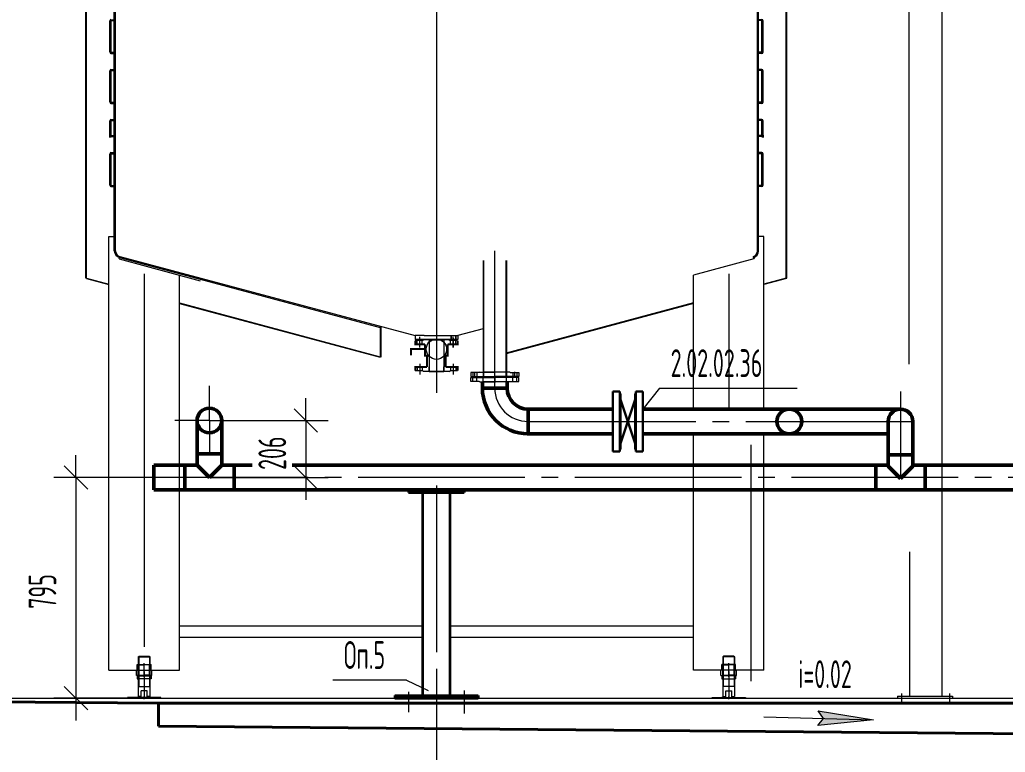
# Model space of a CAD drawing. Header units: millimetres. Extents: x -2281 to 5887, y 0 to 4166.
# Drawn here: x 2615 to 2703.7, y 164.3 to 230.2 of the extents above; entities that cross this region are included whole.
import ezdxf

# ---------------------------------------------------------------- set-up
doc = ezdxf.new("R2010")
doc.units = ezdxf.units.MM
for name, pattern in [('K5LT32777', [0]), ('K5LT32784', [0]), ('K5LT32785', [0]), ('K5LT32786', [0]), ('K5LT32875', [0]), ('K5LT32876', [9, 6, -0.75, 1.5, -0.75]), ('K5LT32877', [0]), ('K5LT32878', [50.8, 31.75, -6.35, 6.35, -6.35]), ('K5LT32880', [0]), ('K5LT32881', [0]), ('K5LT32897', [0]), ('K5LT_AXLED', [19.5, 15, -1.5, 1.5, -1.5]), ('K5LT_BASIC', [0]), ('K5LT_THIN', [0])]:
    doc.linetypes.add(name, pattern=pattern)
doc.layers.add('Системный слой', color=7, linetype='Continuous')
doc.styles.add('KDIMTEXTSTYLE', font='GOST_AU.SHX', dxfattribs={"width": 0.96, "oblique": 15, "height": 5})
doc.styles.add('KTEXTSTYLE', font='GOST_AU.SHX', dxfattribs={"width": 0.96, "height": 5})
doc.dimstyles.new('KDIMSTYLE (0.03)', dxfattribs={"dimtxt": 5, "dimasz": 1, "dimexe": 2, "dimexo": 0, "dimgap": 1, "dimtad": 1, "dimlfac": 40, "dimtxsty": 'KDIMTEXTSTYLE', "dimsah": 1, "dimcen": 0, "dimdle": 1, "dimadec": 0, "dimazin": 0, "dimtfac": 0.667, "dimtmove": 0, "dimatfit": 3, "dimfxl": 1, "dimtvp": 1, "dimtolj": 1, "dimtzin": 0, "dimarcsym": 0})

# ---------------------------------------------------------------- blocks, each defined once
blk = doc.blocks.new('U39')
at = {"layer": 'Системный слой', "color": 30, "linetype": 'K5LT_AXLED', "lineweight": 13, "true_color": 0xff8000}
for q in [(2632.073, 197.262), (2628.961, 194.149), (2635.186, 194.149), (2632.073, 191.037)]:
    blk.add_line((2632.073, 194.149), q, dxfattribs=at)
blk = doc.blocks.new('U63')
at = {"layer": 'Системный слой', "color": 200, "linetype": 'K5LT32784', "lineweight": 50, "true_color": 0xbf00ff}
for p, q in [((2658.861, 197.063), (2656.636, 197.063)), ((2660.748, 195.175), (2660.748, 192.95))]:
    blk.add_line(p, q, dxfattribs=at)
for radius in [4.112, 1.887]:
    blk.add_arc((2660.748, 197.063), radius, 180, 270, dxfattribs=at)
at = {"layer": 'Системный слой', "color": 30, "linetype": 'K5LT_AXLED', "lineweight": 13, "true_color": 0xff8000}
blk.add_arc((2660.748, 197.063), 3, 180, 270, dxfattribs=at)
blk = doc.blocks.new('U64')
at = {"layer": 'Системный слой', "color": 200, "linetype": 'K5LT32784', "lineweight": 50, "true_color": 0xbf00ff}
for p, q in [((2668.367, 195.175), (2660.748, 195.175)), ((2694.248, 195.175), (2671.067, 195.175)), ((2693.136, 194.063), (2693.136, 190.05)), ((2695.361, 194.063), (2695.361, 190.05)), ((2668.367, 192.95), (2660.661, 192.95)), ((2693.136, 192.95), (2671.067, 192.95))]:
    blk.add_line(p, q, dxfattribs=at)
blk.add_arc((2694.248, 194.063), 1.113, 359.99989, 179.99989, dxfattribs=at)
blk = doc.blocks.new('U101')
at = {"layer": 'Системный слой', "color": 191, "linetype": 'K5LT32897', "lineweight": 30, "true_color": 0xbf7fff}
for p, q in [((2668.992, 196.75), (2668.367, 196.75)), ((2668.367, 196.75), (2668.367, 191.375)), ((2668.992, 196.75), (2668.992, 191.375)), ((2669.067, 196.546), (2668.992, 196.609)), ((2669.067, 191.58), (2669.067, 196.546)), ((2669.067, 196.313), (2669.067, 191.813)), ((2669.067, 191.58), (2668.992, 191.517)), ((2668.992, 191.375), (2668.367, 191.375))]:
    blk.add_line(p, q, dxfattribs=at)
blk = doc.blocks.new('U100')
at = {"layer": 'Системный слой'}
blk.add_blockref('U101', (0, 0), dxfattribs=at)
blk = doc.blocks.new('U102')
at = {"layer": 'Системный слой', "color": 191, "linetype": 'K5LT32897', "lineweight": 30, "true_color": 0xbf7fff}
for p, q in [((2670.367, 196.038), (2669.067, 192.088)), ((2669.067, 192.088), (2669.067, 196.038)), ((2669.067, 196.038), (2670.367, 192.088)), ((2670.367, 196.038), (2670.367, 192.088))]:
    blk.add_line(p, q, dxfattribs=at)
blk = doc.blocks.new('U104')
at = {"layer": 'Системный слой', "color": 191, "linetype": 'K5LT32897', "lineweight": 30, "true_color": 0xbf7fff}
for p, q in [((2670.367, 196.546), (2670.442, 196.609)), ((2670.367, 191.58), (2670.367, 196.546)), ((2670.367, 196.313), (2670.367, 191.813)), ((2670.442, 196.75), (2670.442, 191.375)), ((2670.442, 196.75), (2671.067, 196.75)), ((2671.067, 196.75), (2671.067, 191.375)), ((2670.367, 191.58), (2670.442, 191.517)), ((2670.442, 191.375), (2671.067, 191.375))]:
    blk.add_line(p, q, dxfattribs=at)
blk = doc.blocks.new('U103')
at = {"layer": 'Системный слой'}
blk.add_blockref('U104', (0, 0), dxfattribs=at)
blk = doc.blocks.new('U506')
at = {"layer": 'Системный слой'}
blk.add_hatch(color=7, dxfattribs=at).paths.add_polyline_path([(2691.816, 167.215), (2686.8, 166.694), (2687.318, 167.338), (2686.836, 168.01)])
at = {"layer": 'Системный слой', "color": 7, "linetype": 'K5LT_THIN', "lineweight": 13}
for p, q in [((2687.318, 167.338), (2686.836, 168.01)), ((2686.836, 168.01), (2691.816, 167.215)), ((2681.969, 167.485), (2691.816, 167.215)), ((2686.8, 166.694), (2687.318, 167.338)), ((2691.816, 167.215), (2686.8, 166.694))]:
    blk.add_line(p, q, dxfattribs=at)
blk = doc.blocks.new('U507')
at = {"layer": 'Системный слой', "color": 7, "linetype": 'K5LT_THIN', "lineweight": 13}
for q in [(2580.998, 171.149), (2642.984, 127.326)]:
    blk.add_line((2591.573, 127.326), q, dxfattribs=at)
at = {"layer": 'Системный слой', "color": 7, "insert": (2592.573, 130.826), "char_height": 2.5, "attachment_point": 1, "style": 'KTEXTSTYLE'}
blk.add_mtext('\\H3.5;\\W0.965;\\Q15;\\Q0;\\H2.50;Гидроизоляционное ограждение.', dxfattribs=at)
blk = doc.blocks.new('D36')
at = {"layer": 'Системный слой', "color": 7, "linetype": 'K5LT_THIN', "lineweight": 13, "transparency": 16777216}
for p, q in [((2620.066, 189.024), (2620.066, 191.024)), ((2621.126, 187.963), (2619.005, 190.084)), ((2627.073, 189.024), (2618.066, 189.024)), ((2620.066, 189.024), (2620.066, 169.159)), ((2619.005, 170.22), (2621.126, 168.099)), ((2624.703, 169.159), (2618.066, 169.159)), ((2620.066, 169.159), (2620.066, 167.159))]:
    blk.add_line(p, q, dxfattribs=at)
at = {"transparency": 16777216}
blk.add_wipeout([(2618.816, 177.206), (2615.248, 177.206), (2615.248, 180.826), (2618.816, 180.826)], dxfattribs=at).dxf.layer = 'Системный слой'
at = {"layer": 'Системный слой', "color": 7, "transparency": 16777216, "insert": (2615.798, 177.206), "char_height": 2.5, "attachment_point": 1, "rotation": 90, "style": 'KTEXTSTYLE'}
blk.add_mtext('\\H3.5;\\W0.965;\\Q15;\\Q0;\\W0.715;\\H2.50;795', dxfattribs=at)
blk = doc.blocks.new('KDIMARROW_03')
at = {"layer": 'Системный слой', "color": 0, "linetype": 'K5LT_THIN', "lineweight": 13}
for p, q in [((-1.061, -1.061), (1.061, 1.061)), ((0, 0), (-1, 0)), ((0, 0), (2, 0))]:
    blk.add_line(p, q, dxfattribs=at)
blk = doc.blocks.new('U518')
at = {"layer": 'Системный слой', "color": 7, "linetype": 'K5LT_THIN', "lineweight": 13}
for q in [(2671.067, 195.175), (2684.953, 197.063)]:
    blk.add_line((2672.568, 197.063), q, dxfattribs=at)
at = {"layer": 'Системный слой', "color": 7, "insert": (2673.568, 200.563), "char_height": 2.5, "attachment_point": 1, "style": 'KTEXTSTYLE'}
blk.add_mtext('\\H3.5;\\W0.965;\\Q15;\\Q0;\\W0.715;\\H2.50;2.02.02.36', dxfattribs=at)
blk = doc.blocks.new('D37')
at = {"layer": 'Системный слой', "color": 7, "linetype": 'K5LT_THIN', "lineweight": 13, "transparency": 16777216}
for p, q in [((2640.748, 194.149), (2640.748, 196.149)), ((2632.073, 194.149), (2642.748, 194.149)), ((2640.748, 194.149), (2640.748, 189.024)), ((2632.073, 189.024), (2642.748, 189.024)), ((2640.748, 189.024), (2640.748, 187.024))]:
    blk.add_line(p, q, dxfattribs=at)
at = {"transparency": 16777216}
blk.add_wipeout([(2639.498, 189.702), (2635.93, 189.702), (2635.93, 193.321), (2639.498, 193.321)], dxfattribs=at).dxf.layer = 'Системный слой'
at = {"layer": 'Системный слой', "color": 7, "linetype": 'K5LT_THIN', "lineweight": 13, "transparency": 16777216}
for p, q in [((2641.808, 193.089), (2639.687, 195.21)), ((2639.687, 190.085), (2641.808, 187.964))]:
    blk.add_line(p, q, dxfattribs=at)
at = {"layer": 'Системный слой', "color": 7, "transparency": 16777216, "insert": (2636.481, 189.702), "char_height": 2.5, "attachment_point": 1, "rotation": 90, "style": 'KTEXTSTYLE'}
blk.add_mtext('\\H3.5;\\W0.965;\\Q15;\\Q0;\\W0.715;\\H2.50;206', dxfattribs=at)
blk = doc.blocks.new('D143')
at = {"layer": 'Системный слой', "color": 7, "linetype": 'K5LT_THIN', "lineweight": 13, "transparency": 16777216}
for p, q in [((2652.498, 170.753), (2652.498, 153.683)), ((2577.248, 159.298), (2577.248, 153.683)), ((2578.309, 156.744), (2576.188, 154.623)), ((2651.438, 154.623), (2653.559, 156.744)), ((2577.248, 155.683), (2575.248, 155.683)), ((2577.248, 155.683), (2652.498, 155.683)), ((2652.498, 155.683), (2654.498, 155.683))]:
    blk.add_line(p, q, dxfattribs=at)
at = {"transparency": 16777216}
blk.add_wipeout([(2612.558, 156.683), (2612.558, 160.251), (2617.003, 160.251), (2617.003, 156.683)], dxfattribs=at).dxf.layer = 'Системный слой'
at = {"layer": 'Системный слой', "color": 7, "transparency": 16777216, "insert": (2612.558, 159.951), "char_height": 2.5, "attachment_point": 1, "style": 'KTEXTSTYLE'}
blk.add_mtext('\\H3.5;\\W0.965;\\Q15;\\Q0;\\W0.715;\\H2.50;3010', dxfattribs=at)
blk = doc.blocks.new('U614')
at = {"layer": 'Системный слой', "color": 7, "linetype": 'K5LT_THIN', "lineweight": 13}
for q in [(2643.17, 170.792), (2651.744, 169.848)]:
    blk.add_line((2649.8, 170.792), q, dxfattribs=at)
at = {"layer": 'Системный слой', "color": 7, "insert": (2644.17, 174.292), "char_height": 2.5, "attachment_point": 1, "style": 'KTEXTSTYLE'}
blk.add_mtext('\\H3.5;\\W0.965;\\Q15;\\Q0;\\W0.715;\\H2.50;Оп.5', dxfattribs=at)

msp = doc.modelspace()

# ---------------------------------------------------------------- linework, layer by layer
at = {"layer": 'Системный слой', "color": 7, "linetype": 'K5LT_THIN', "lineweight": 13}
for p, q in [((2652.49817, 338.23545), (2652.49817, 196.63631)), ((2694.99744, 337.39573), (2694.99744, 199.22315)), ((2697.99744, 169.32931), (2697.99744, 337.33646)), ((2626.20263, 207.34893), (2626.20263, 187.91147)), ((2678.7937, 207.34893), (2678.7937, 195.17535)), ((2680.7937, 191.95035), (2680.7937, 170.69615)), ((2626.20263, 187.91147), (2626.20263, 173.78011)), ((2695.07356, 182.32324), (2695.07356, 169.32909)), ((2694.34107, 169.57368), (2694.34107, 168.82368)), ((2698.65921, 169.57368), (2698.65921, 168.82368)), ((2580.99817, 169.14901), (2948.49817, 169.14901)), ((2693.9912, 169.32931), (2698.93686, 169.32931)), ((2693.9912, 169.32931), (2693.9912, 169.14456)), ((2698.93686, 169.32931), (2698.93686, 169.14456))]:
    msp.add_line(p, q, dxfattribs=at)
at = {"layer": 'Системный слой', "color": 7, "linetype": 'K5LT32786', "lineweight": 18}
for p, q in [((2620.96959, 216.12418), (2620.96959, 332.84743)), ((2621.01959, 216.12418), (2621.01959, 332.84743)), ((2683.97674, 216.12418), (2683.97674, 332.84743)), ((2684.02674, 216.12418), (2684.02674, 332.84743)), ((2623.51959, 214.51401), (2623.51959, 245.40151)), ((2623.62317, 209.41401), (2623.62317, 245.40151)), ((2681.37317, 209.41401), (2681.37317, 245.40151)), ((2681.47674, 214.51401), (2681.47674, 245.40151)), ((2620.96959, 214.51401), (2620.96959, 216.12418)), ((2621.01959, 214.51401), (2621.01959, 216.12418)), ((2683.97674, 214.51401), (2683.97674, 216.12418)), ((2684.02674, 214.51401), (2684.02674, 216.12418)), ((2620.96959, 206.97263), (2620.96959, 214.51401)), ((2621.01959, 206.97263), (2621.01959, 214.51401)), ((2623.51959, 209.41401), (2623.51959, 214.51401)), ((2623.62317, 211.91401), (2623.62317, 214.51401)), ((2681.37317, 211.91401), (2681.37317, 214.51401)), ((2681.47674, 209.41401), (2681.47674, 214.51401)), ((2683.97674, 206.97263), (2683.97674, 214.51401)), ((2684.02674, 206.97263), (2684.02674, 214.51401)), ((2623.62317, 211.91401), (2623.62317, 212.01758)), ((2681.37317, 211.91401), (2681.37317, 212.01758)), ((2684.02674, 206.97263), (2684.02674, 211.0962)), ((2623.02763, 210.70865), (2623.51959, 210.70865)), ((2623.02763, 187.91148), (2623.02763, 210.70865)), ((2623.02763, 187.91148), (2623.02763, 210.70865)), ((2681.9687, 210.70865), (2681.47674, 210.70865)), ((2681.47674, 209.41401), (2681.47674, 210.28916)), ((2681.9687, 195.17534), (2681.9687, 210.70865)), ((2681.9687, 195.17534), (2681.9687, 210.25763)), ((2683.97674, 206.97263), (2683.97674, 210.28916)), ((2681.04965, 208.6887), (2681.47674, 209.41401)), ((2681.04965, 208.6887), (2681.47674, 209.41401)), ((2623.94668, 208.6887), (2623.98019, 208.81375)), ((2623.94668, 208.6887), (2631.2385, 206.73486)), ((2656.70816, 208.56401), (2656.70816, 198.10747)), ((2656.74816, 208.56401), (2656.74816, 198.10747)), ((2658.74816, 208.56401), (2658.74816, 198.10747)), ((2658.78816, 208.56401), (2658.78816, 198.10747)), ((2681.04965, 208.6887), (2675.6187, 207.23348)), ((2681.04965, 208.6887), (2681.01615, 208.81375)), ((2621.01959, 206.97263), (2620.96959, 206.97263)), ((2621.01959, 206.97263), (2621.00269, 206.92355)), ((2621.00269, 206.92355), (2623.02763, 206.38097)), ((2621.01959, 206.97263), (2623.02763, 206.43458)), ((2629.37763, 187.91147), (2629.37763, 207.23348)), ((2675.6187, 195.17535), (2675.6187, 207.23348)), ((2683.97674, 206.97263), (2681.9687, 206.43458)), ((2683.97674, 206.97263), (2681.9687, 206.43458)), ((2683.99364, 206.92355), (2681.9687, 206.38097)), ((2683.99364, 206.92355), (2681.9687, 206.38097)), ((2683.97674, 206.97263), (2683.99364, 206.92355)), ((2683.97674, 206.97263), (2684.02674, 206.97263)), ((2683.97674, 206.97263), (2683.99364, 206.92355)), ((2683.97674, 206.97263), (2684.02674, 206.97263)), ((2629.37763, 204.7331), (2647.44817, 199.89112)), ((2629.37763, 204.67949), (2647.44817, 199.83751)), ((2675.6187, 204.7331), (2658.77067, 200.21869)), ((2675.6187, 204.67949), (2658.77067, 200.16507)), ((2647.44817, 202.63275), (2647.44817, 199.83751)), ((2647.49817, 202.61935), (2647.49817, 199.83751)), ((2656.70816, 202.40767), (2654.42317, 201.79541)), ((2657.74817, 202.68634), (2657.74817, 202.68634)), ((2650.57317, 201.79541), (2650.57317, 201.43791)), ((2651.39817, 201.79541), (2650.57317, 201.79541)), ((2654.42317, 201.43791), (2650.57317, 201.43791)), ((2651.27317, 201.34852), (2650.59192, 201.34852)), ((2650.75442, 200.99852), (2650.75442, 201.34852)), ((2650.99192, 200.72872), (2650.99192, 201.69332)), ((2651.22942, 200.99852), (2651.22942, 201.34852)), ((2651.34817, 201.42352), (2651.27317, 201.34852)), ((2653.64817, 201.42352), (2651.34817, 201.42352)), ((2651.39817, 201.79541), (2654.42317, 201.79541)), ((2651.83567, 201.42352), (2653.16067, 201.42352)), ((2651.83567, 201.42352), (2651.83567, 200.99852)), ((2651.83567, 201.42352), (2651.83567, 198.54852)), ((2653.16067, 201.42352), (2653.16067, 200.99852)), ((2653.16067, 201.42352), (2653.16067, 198.54852)), ((2653.64817, 201.42352), (2653.72317, 201.34852)), ((2654.40442, 201.34852), (2653.72317, 201.34852)), ((2653.76692, 200.99852), (2653.76692, 201.34852)), ((2653.81817, 201.79541), (2653.81817, 201.43791)), ((2654.00442, 200.72872), (2654.00442, 201.69332)), ((2654.20317, 201.79541), (2654.20317, 201.43791)), ((2654.24192, 200.99852), (2654.24192, 201.34852)), ((2654.42317, 201.79541), (2654.42317, 201.43791)), ((2650.75442, 198.97352), (2650.75442, 198.62352)), ((2650.99192, 199.24332), (2650.99192, 198.27872)), ((2651.22942, 198.97352), (2651.22942, 198.62352)), ((2651.83567, 198.54852), (2651.83567, 198.97352)), ((2653.16067, 198.54852), (2653.16067, 198.97352)), ((2653.76692, 198.97352), (2653.76692, 198.62352)), ((2654.00442, 199.24332), (2654.00442, 198.27872)), ((2654.24192, 198.97352), (2654.24192, 198.62352)), ((2651.27317, 198.62352), (2650.59192, 198.62352)), ((2651.34817, 198.54852), (2651.27317, 198.62352)), ((2653.64817, 198.54852), (2651.34817, 198.54852)), ((2653.64817, 198.54852), (2651.34817, 198.54852)), ((2651.83567, 198.54852), (2653.16067, 198.54852)), ((2653.64817, 198.54852), (2653.72317, 198.62352)), ((2654.40442, 198.62352), (2653.72317, 198.62352)), ((2656.35665, 198.46747), (2655.59816, 198.46747)), ((2655.59816, 198.46747), (2655.59816, 198.10747)), ((2655.59816, 198.10747), (2657.74816, 198.10747)), ((2655.59816, 198.10747), (2657.74816, 198.10747)), ((2655.59816, 198.02164), (2657.74816, 198.02164)), ((2655.59816, 198.02164), (2657.74816, 198.02164)), ((2655.59816, 198.02164), (2657.74816, 198.02164)), ((2655.59816, 197.66164), (2655.59816, 198.02164)), ((2655.59816, 198.02164), (2657.74816, 198.02164)), ((2655.76816, 198.46747), (2655.76816, 198.10747)), ((2655.76816, 197.66164), (2655.76816, 198.02164)), ((2656.12816, 198.46747), (2656.12816, 198.10747)), ((2656.12816, 197.66164), (2656.12816, 198.02164)), ((2656.38901, 198.50822), (2656.35665, 198.46747)), ((2656.38901, 198.50822), (2656.69816, 198.50822)), ((2656.69816, 198.50822), (2656.69816, 198.10747)), ((2656.69816, 198.50822), (2657.74816, 198.50822)), ((2656.69816, 197.62089), (2656.69816, 198.02164)), ((2658.78816, 198.50822), (2656.70816, 198.50822)), ((2658.79816, 198.50822), (2657.74816, 198.50822)), ((2659.89816, 198.10747), (2657.74816, 198.10747)), ((2659.89816, 198.02164), (2657.74816, 198.02164)), ((2659.89816, 198.02164), (2657.74816, 198.02164)), ((2658.79816, 198.50822), (2658.79816, 198.10747)), ((2659.10732, 198.50822), (2658.79816, 198.50822)), ((2658.79816, 197.62089), (2658.79816, 198.02164)), ((2659.13968, 198.46747), (2659.10732, 198.50822)), ((2659.13968, 198.46747), (2659.89816, 198.46747)), ((2659.36816, 198.46747), (2659.36816, 198.10747)), ((2659.36816, 197.66164), (2659.36816, 198.02164)), ((2659.72816, 198.46747), (2659.72816, 198.10747)), ((2659.72816, 197.66164), (2659.72816, 198.02164)), ((2659.89816, 198.46747), (2659.89816, 198.10747)), ((2659.89816, 197.66164), (2659.89816, 198.02164)), ((2656.35665, 197.66164), (2655.59816, 197.66164)), ((2656.38901, 197.62089), (2656.35665, 197.66164)), ((2656.38901, 197.62089), (2656.69816, 197.62089)), ((2656.69816, 197.62089), (2657.74816, 197.62089)), ((2658.78816, 197.62089), (2656.70816, 197.62089)), ((2658.79816, 197.62089), (2657.74816, 197.62089)), ((2659.10732, 197.62089), (2658.79816, 197.62089)), ((2659.13968, 197.66164), (2659.10732, 197.62089)), ((2659.13968, 197.66164), (2659.89816, 197.66164)), ((2675.6187, 171.69615), (2675.6187, 192.95035)), ((2681.9687, 171.69615), (2681.9687, 192.95034)), ((2681.9687, 180.08934), (2681.9687, 192.95034)), ((2623.02763, 180.08934), (2623.02763, 187.91147)), ((2623.02763, 171.69615), (2623.02763, 187.91147)), ((2629.37763, 171.69615), (2629.37763, 187.91147)), ((2629.37763, 175.65763), (2651.24817, 175.65763)), ((2653.74817, 175.65763), (2675.6187, 175.65763)), ((2629.37763, 174.65763), (2651.24817, 174.65763)), ((2653.74817, 174.65763), (2675.6187, 174.65763)), ((2625.67876, 172.89175), (2625.74126, 172.95425)), ((2625.74126, 172.95425), (2626.66401, 172.95425)), ((2626.72651, 172.89175), (2626.66401, 172.95425)), ((2678.26983, 172.89175), (2678.33233, 172.95425)), ((2679.25508, 172.95425), (2678.33233, 172.95425)), ((2679.31758, 172.89175), (2679.25508, 172.95425)), ((2625.58388, 172.19615), (2626.82138, 172.19615)), ((2625.58388, 171.69615), (2625.58388, 172.19615)), ((2625.71573, 172.15615), (2625.67573, 172.19615)), ((2625.67876, 172.89175), (2626.72651, 172.89175)), ((2625.67876, 172.89175), (2625.67876, 169.29871)), ((2625.71573, 172.15615), (2626.20263, 172.15615)), ((2625.71573, 171.23615), (2625.71573, 172.15615)), ((2626.68953, 172.15615), (2626.20263, 172.15615)), ((2626.68953, 172.15615), (2626.72953, 172.19615)), ((2626.68953, 171.23615), (2626.68953, 172.15615)), ((2626.72651, 172.89175), (2626.72651, 169.29871)), ((2626.82138, 171.69615), (2626.82138, 172.19615)), ((2678.17495, 171.69615), (2678.17495, 172.19615)), ((2679.41245, 172.19615), (2678.17495, 172.19615)), ((2678.3068, 172.15615), (2678.2668, 172.19615)), ((2679.31758, 172.89175), (2678.26983, 172.89175)), ((2678.26983, 172.89175), (2678.26983, 169.29871)), ((2678.3068, 171.23615), (2678.3068, 172.15615)), ((2678.3068, 172.15615), (2678.7937, 172.15615)), ((2679.2806, 172.15615), (2678.7937, 172.15615)), ((2679.2806, 172.15615), (2679.3206, 172.19615)), ((2679.2806, 171.23615), (2679.2806, 172.15615)), ((2679.31758, 172.89175), (2679.31758, 169.29871)), ((2679.41245, 171.69615), (2679.41245, 172.19615)), ((2623.02763, 171.69615), (2629.37763, 171.69615)), ((2623.02763, 171.69615), (2629.37763, 171.69615)), ((2623.02763, 171.69615), (2629.37763, 171.69615)), ((2625.58388, 171.69615), (2625.50263, 171.69615)), ((2625.50263, 171.19615), (2625.50263, 171.69615)), ((2626.90263, 171.19615), (2625.50263, 171.19615)), ((2625.57763, 171.18172), (2625.60263, 171.19615)), ((2625.57763, 171.18172), (2625.57763, 170.91058)), ((2625.60263, 171.19615), (2626.80263, 171.19615)), ((2625.71573, 171.23615), (2625.67573, 171.19615)), ((2625.70323, 171.19615), (2625.71573, 171.18365)), ((2625.71573, 171.23615), (2626.20263, 171.23615)), ((2625.71573, 171.18365), (2626.68953, 171.18365)), ((2625.71573, 171.18365), (2625.71573, 170.90865)), ((2626.68953, 171.23615), (2626.20263, 171.23615)), ((2626.68953, 171.23615), (2626.72953, 171.19615)), ((2626.70203, 171.19615), (2626.68953, 171.18365)), ((2626.68953, 171.18365), (2626.68953, 170.90865)), ((2626.82763, 171.18172), (2626.80263, 171.19615)), ((2626.82138, 171.69615), (2626.90263, 171.69615)), ((2626.82763, 171.18172), (2626.82763, 170.91058)), ((2626.90263, 171.19615), (2626.90263, 171.69615)), ((2681.9687, 171.69615), (2675.6187, 171.69615)), ((2678.17495, 171.69615), (2678.0937, 171.69615)), ((2678.0937, 171.19615), (2678.0937, 171.69615)), ((2678.0937, 171.19615), (2679.4937, 171.19615)), ((2678.1687, 171.18172), (2678.1937, 171.19615)), ((2678.1687, 171.18172), (2678.1687, 170.91058)), ((2679.3937, 171.19615), (2678.1937, 171.19615)), ((2678.3068, 171.23615), (2678.2668, 171.19615)), ((2678.2943, 171.19615), (2678.3068, 171.18365)), ((2678.3068, 171.23615), (2678.7937, 171.23615)), ((2679.2806, 171.18365), (2678.3068, 171.18365)), ((2678.3068, 171.18365), (2678.3068, 170.90865)), ((2679.2806, 171.23615), (2678.7937, 171.23615)), ((2679.2806, 171.23615), (2679.3206, 171.19615)), ((2679.2931, 171.19615), (2679.2806, 171.18365)), ((2679.2806, 171.18365), (2679.2806, 170.90865)), ((2679.4187, 171.18172), (2679.3937, 171.19615)), ((2679.41245, 171.69615), (2679.4937, 171.69615)), ((2679.4187, 171.18172), (2679.4187, 170.91058)), ((2679.4937, 171.19615), (2679.4937, 171.69615)), ((2625.57763, 170.91058), (2625.60263, 170.89615)), ((2626.80263, 170.89615), (2625.60263, 170.89615)), ((2625.70323, 170.89615), (2625.71573, 170.90865)), ((2626.68953, 170.90865), (2625.71573, 170.90865)), ((2626.70203, 170.89615), (2626.68953, 170.90865)), ((2626.82763, 170.91058), (2626.80263, 170.89615)), ((2678.1687, 170.91058), (2678.1937, 170.89615)), ((2678.1937, 170.89615), (2679.3937, 170.89615)), ((2678.2943, 170.89615), (2678.3068, 170.90865)), ((2678.3068, 170.90865), (2679.2806, 170.90865)), ((2679.2931, 170.89615), (2679.2806, 170.90865)), ((2679.4187, 170.91058), (2679.3937, 170.89615)), ((2625.67876, 170.20425), (2626.72651, 170.20425)), ((2625.9344, 169.22843), (2625.9344, 169.82925)), ((2626.47086, 169.82925), (2625.9344, 169.82925)), ((2626.47086, 169.22843), (2626.47086, 169.82925)), ((2679.31758, 170.20425), (2678.26983, 170.20425)), ((2678.52548, 169.82925), (2679.06193, 169.82925)), ((2678.52548, 169.22843), (2678.52548, 169.82925)), ((2679.06193, 169.22843), (2679.06193, 169.82925)), ((2624.70263, 169.23425), (2624.70263, 169.15925)), ((2627.70263, 169.23425), (2624.70263, 169.23425)), ((2624.70263, 169.15925), (2627.70263, 169.15925)), ((2625.9344, 169.29871), (2625.67876, 169.29871)), ((2626.72651, 169.29871), (2626.47086, 169.29871)), ((2627.70263, 169.15925), (2627.70263, 169.23425)), ((2677.2937, 169.23425), (2680.2937, 169.23425)), ((2677.2937, 169.15925), (2677.2937, 169.23425)), ((2680.2937, 169.15925), (2677.2937, 169.15925)), ((2678.26983, 169.29871), (2678.52548, 169.29871)), ((2679.06193, 169.29871), (2679.31758, 169.29871)), ((2680.2937, 169.23425), (2680.2937, 169.15925))]:
    msp.add_line(p, q, dxfattribs=at)
at = {"layer": 'Системный слой', "color": 7, "linetype": 'K5LT32777', "lineweight": 25}
for p, q in [((2623.14459, 228.63282), (2623.14459, 230.12094)), ((2623.19459, 227.32094), (2623.19459, 230.12094)), ((2623.24459, 230.17094), (2623.51959, 230.17094)), ((2681.75174, 230.17094), (2681.47674, 230.17094)), ((2681.80174, 227.32094), (2681.80174, 230.12094)), ((2681.85174, 228.63282), (2681.85174, 230.12094)), ((2623.14459, 227.32094), (2623.14459, 228.63282)), ((2681.85174, 227.32094), (2681.85174, 228.63282)), ((2623.24459, 227.27094), (2623.51959, 227.27094)), ((2623.24459, 227.22094), (2623.51959, 227.22094)), ((2681.75174, 227.27094), (2681.47674, 227.27094)), ((2681.75174, 227.22094), (2681.47674, 227.22094)), ((2623.14459, 224.13282), (2623.14459, 225.62094)), ((2623.19459, 222.82094), (2623.19459, 225.62094)), ((2623.24459, 225.72094), (2623.51959, 225.72094)), ((2623.24459, 225.67094), (2623.51959, 225.67094)), ((2681.75174, 225.72094), (2681.47674, 225.72094)), ((2681.75174, 225.67094), (2681.47674, 225.67094)), ((2681.80174, 222.82094), (2681.80174, 225.62094)), ((2681.85174, 224.13282), (2681.85174, 225.62094)), ((2623.14459, 222.82094), (2623.14459, 224.13282)), ((2681.85174, 222.82094), (2681.85174, 224.13282)), ((2623.24459, 222.77094), (2623.51959, 222.77094)), ((2623.24459, 222.72094), (2623.51959, 222.72094)), ((2681.75174, 222.77094), (2681.47674, 222.77094)), ((2681.75174, 222.72094), (2681.47674, 222.72094)), ((2623.14459, 219.63282), (2623.14459, 221.12094)), ((2623.19459, 219.83344), (2623.19459, 221.12094)), ((2623.24459, 221.22094), (2623.51959, 221.22094)), ((2623.24459, 221.17094), (2623.51959, 221.17094)), ((2681.75174, 221.22094), (2681.47674, 221.22094)), ((2681.75174, 221.17094), (2681.47674, 221.17094)), ((2681.80174, 219.83344), (2681.80174, 221.12094)), ((2681.85174, 219.63282), (2681.85174, 221.12094)), ((2623.14459, 219.83344), (2623.14459, 219.63282)), ((2623.24459, 219.78344), (2623.51959, 219.78344)), ((2623.24459, 219.73344), (2623.51959, 219.73344)), ((2681.75174, 219.78344), (2681.47674, 219.78344)), ((2681.75174, 219.73344), (2681.47674, 219.73344)), ((2681.85174, 219.83344), (2681.85174, 219.63282)), ((2623.14459, 216.64532), (2623.14459, 218.13344)), ((2623.19459, 215.33344), (2623.19459, 218.13344)), ((2623.24459, 218.23344), (2623.51959, 218.23344)), ((2623.24459, 218.18344), (2623.51959, 218.18344)), ((2681.75174, 218.23344), (2681.47674, 218.23344)), ((2681.75174, 218.18344), (2681.47674, 218.18344)), ((2681.80174, 215.33344), (2681.80174, 218.13344)), ((2681.85174, 216.64532), (2681.85174, 218.13344)), ((2623.14459, 215.42418), (2623.14459, 216.64532)), ((2681.85174, 215.42418), (2681.85174, 216.64532)), ((2623.14459, 215.33344), (2623.14459, 215.42418)), ((2623.24459, 215.28344), (2623.51959, 215.28344)), ((2623.24459, 215.23344), (2623.51959, 215.23344)), ((2681.75174, 215.28344), (2681.47674, 215.28344)), ((2681.75174, 215.23344), (2681.47674, 215.23344)), ((2681.85174, 215.33344), (2681.85174, 215.42418))]:
    msp.add_line(p, q, dxfattribs=at)
at = {"layer": 'Системный слой', "color": 30, "linetype": 'K5LT_AXLED', "lineweight": 13, "true_color": 0xff8000}
for p, q in [((2657.74817, 197.06287), (2657.74816, 209.41401)), ((2694.24817, 196.75556), (2694.24817, 188.93765)), ((2632.07342, 194.14939), (2634.2985, 194.14939)), ((2660.82238, 194.06287), (2695.36067, 194.06282)), ((2874.94814, 189.02397), (2627.07317, 189.02397)), ((2652.49817, 188.3004), (2652.49817, 168.69901)), ((2649.99817, 169.74168), (2649.99817, 167.89956)), ((2654.99817, 169.84847), (2654.99817, 167.79277))]:
    msp.add_line(p, q, dxfattribs=at)
at = {"layer": 'Системный слой', "color": 7, "linetype": 'K5LT32881', "lineweight": 18}
for p, q in [((2623.98019, 208.81375), (2647.44817, 202.52553)), ((2624.00699, 208.91379), (2650.57317, 201.79541))]:
    msp.add_line(p, q, dxfattribs=at)
at = {"layer": 'Системный слой', "color": 3, "linetype": 'K5LT32880', "lineweight": 15, "true_color": 0x00ff00}
for p, q in [((2653.78979, 201.7953), (2653.78996, 201.4378)), ((2654.23135, 201.79541), (2654.23135, 201.43791))]:
    msp.add_line(p, q, dxfattribs=at)
at = {"layer": 'Системный слой', "color": 4, "linetype": 'K5LT32878', "lineweight": 15, "true_color": 0x00ffff}
for p, q in [((2654.00442, 201.56914), (2654.00442, 200.71189)), ((2655.94816, 198.0307), (2655.94816, 198.52122)), ((2657.74816, 198.02164), (2657.74816, 198.56671)), ((2657.74816, 198.10747), (2657.74816, 197.5624)), ((2659.54816, 198.0307), (2659.54816, 198.52122)), ((2626.20263, 171.08366), (2626.20263, 172.3086)), ((2678.7937, 171.08366), (2678.7937, 172.3086)), ((2626.20263, 171.55995), (2626.20263, 169.14957)), ((2626.20263, 171.23365), (2626.20263, 170.85865)), ((2678.7937, 171.55995), (2678.7937, 169.14957)), ((2678.7937, 171.23365), (2678.7937, 170.85865))]:
    msp.add_line(p, q, dxfattribs=at)
at = {"layer": 'Системный слой', "color": 200, "linetype": 'K5LT32784', "lineweight": 50, "true_color": 0xbf00ff}
for p, q in [((2656.63566, 197.06287), (2656.63566, 197.62089)), ((2658.86067, 197.06287), (2658.86067, 197.62089)), ((2630.96092, 194.14939), (2630.96092, 190.13691)), ((2633.18592, 194.14939), (2633.18592, 190.1369)), ((2630.96092, 191.14939), (2633.18592, 191.14939)), ((2693.13567, 191.06282), (2695.36067, 191.06282)), ((2627.07317, 190.13271), (2630.96487, 190.13296)), ((2627.07317, 187.91147), (2627.07317, 190.13271)), ((2629.84817, 190.13281), (2629.84817, 187.91147)), ((2630.96092, 190.13691), (2632.07342, 189.02422)), ((2632.07342, 189.02422), (2633.18592, 190.1369)), ((2633.18212, 190.1331), (2693.13567, 190.13697)), ((2634.29817, 190.1331), (2634.29817, 187.91147)), ((2692.02291, 190.04623), (2692.02291, 187.82489)), ((2693.13567, 190.05033), (2694.24817, 188.93765)), ((2694.24817, 188.93765), (2695.36067, 190.05033)), ((2695.36067, 190.13684), (2780.7054, 190.13669)), ((2696.47291, 190.04653), (2696.47291, 187.82489)), ((2874.94814, 187.91147), (2627.07317, 187.91147))]:
    msp.add_line(p, q, dxfattribs=at)
at = {"layer": 'Системный слой', "color": 5, "linetype": 'K5LT_BASIC', "lineweight": 35, "true_color": 0x0000ff}
for p, q in [((2649.99817, 187.91147), (2649.99817, 187.66147)), ((2649.99817, 187.66147), (2654.99817, 187.66147)), ((2651.24817, 187.66147), (2651.24817, 169.3892)), ((2653.74817, 169.3892), (2653.74817, 187.66147)), ((2654.99817, 187.91147), (2654.99817, 187.66147)), ((2648.74817, 169.3892), (2656.24817, 169.3892)), ((2648.74817, 169.3892), (2648.74817, 169.14901)), ((2656.24817, 169.3892), (2656.24817, 169.1392)), ((2648.74817, 169.14901), (2656.24817, 169.14901))]:
    msp.add_line(p, q, dxfattribs=at)
at = {"layer": 'Системный слой', "color": 3, "linetype": 'K5LT32877', "lineweight": 15, "true_color": 0x00ff00}
for p, q in [((2625.71573, 172.92873), (2625.71573, 170.20425)), ((2626.68953, 172.92873), (2626.68953, 170.20425)), ((2678.3068, 172.92873), (2678.3068, 170.20425)), ((2679.2806, 172.92873), (2679.2806, 170.20425)), ((2625.67876, 171.19917), (2625.67876, 172.19312)), ((2626.72651, 171.19917), (2626.72651, 172.19312)), ((2678.26983, 171.19917), (2678.26983, 172.19312)), ((2679.31758, 171.19917), (2679.31758, 172.19312)), ((2625.67876, 171.19615), (2625.67876, 170.89615)), ((2626.72651, 171.19615), (2626.72651, 170.89615)), ((2678.26983, 171.19615), (2678.26983, 170.89615)), ((2679.31758, 171.19615), (2679.31758, 170.89615))]:
    msp.add_line(p, q, dxfattribs=at)
at = {"layer": 'Системный слой', "color": 7, "linetype": 'K5LT32785', "lineweight": 40}
for p, q in [((2627.49817, 168.69901), (2580.99817, 169.14901)), ((2627.49817, 168.69901), (2627.49817, 166.65643)), ((2627.49817, 168.69901), (2852.56566, 168.69901)), ((2627.49817, 166.65643), (2738.12317, 165.67709))]:
    msp.add_line(p, q, dxfattribs=at)
at = {"layer": 'Системный слой', "color": 4, "linetype": 'K5LT32876', "lineweight": 15, "true_color": 0x00ffff}
for p, q in [((2626.20263, 169.08425), (2626.20263, 169.30925)), ((2678.7937, 169.08425), (2678.7937, 169.30925))]:
    msp.add_line(p, q, dxfattribs=at)
at = {"layer": 'Системный слой', "color": 7, "linetype": 'K5LT32786', "const_width": 0.18}
for points in [[(2650.59192, 201.34852), (2650.59192, 200.99852), (2651.47317, 200.99852)], [(2653.52317, 200.99852), (2654.40442, 200.99852), (2654.40442, 201.34852)], [(2651.57998, 200.57352), (2650.21479, 200.57352), (2650.21479, 200.01493)], [(2651.47317, 200.99852), (2651.47317, 199.98602), (2651.66067, 199.98602), (2651.66067, 198.97352)], [(2653.52317, 200.99852), (2653.52317, 199.98602), (2653.33567, 199.98602), (2653.33567, 198.97352)], [(2650.59192, 198.62352), (2650.59192, 198.97352), (2651.66067, 198.97352)], [(2653.33567, 198.97352), (2654.40442, 198.97352), (2654.40442, 198.62352)]]:
    msp.add_lwpolyline(points, dxfattribs=at)
at = {"layer": 'Системный слой', "color": 7, "linetype": 'K5LT32786', "lineweight": 18}
msp.add_circle((2652.49817, 200.57352), 0.91819, dxfattribs=at)
at = {"layer": 'Системный слой', "color": 200, "linetype": 'K5LT32784', "lineweight": 50, "true_color": 0xbf00ff}
for centre in [(2632.07342, 194.14939), (2684.24817, 194.06284)]:
    msp.add_circle(centre, 1.1125, dxfattribs=at)
at = {"layer": 'Системный слой', "color": 7, "linetype": 'K5LT32777', "lineweight": 25}
for centre, radius, start, end in [((2623.24459, 230.12094), 0.1, 90, 180), ((2623.24459, 230.12094), 0.05, 90, 180), ((2681.75174, 230.12094), 0.1, 0, 90), ((2681.75174, 230.12094), 0.05, 0, 90), ((2623.24459, 227.32094), 0.1, 180, 270), ((2623.24459, 227.32094), 0.05, 180, 270), ((2681.75174, 227.32094), 0.05, 270, 0), ((2681.75174, 227.32094), 0.1, 270, 0), ((2623.24459, 225.62094), 0.1, 90, 180), ((2623.24459, 225.62094), 0.05, 90, 180), ((2681.75174, 225.62094), 0.1, 0, 90), ((2681.75174, 225.62094), 0.05, 0, 90), ((2623.24459, 222.82094), 0.1, 180, 270), ((2623.24459, 222.82094), 0.05, 180, 270), ((2681.75174, 222.82094), 0.05, 270, 0), ((2681.75174, 222.82094), 0.1, 270, 0), ((2623.24459, 221.12094), 0.1, 90, 180), ((2623.24459, 221.12094), 0.05, 90, 180), ((2681.75174, 221.12094), 0.1, 0, 90), ((2681.75174, 221.12094), 0.05, 0, 90), ((2623.24459, 219.83344), 0.1, 180, 270), ((2623.24459, 219.83344), 0.05, 180, 270), ((2681.75174, 219.83344), 0.05, 270, 0), ((2681.75174, 219.83344), 0.1, 270, 0), ((2623.24459, 218.13344), 0.1, 90, 180), ((2623.24459, 218.13344), 0.05, 90, 180), ((2681.75174, 218.13344), 0.1, 0, 90), ((2681.75174, 218.13344), 0.05, 0, 90), ((2623.24459, 215.33344), 0.1, 180, 270), ((2623.24459, 215.33344), 0.05, 180, 270), ((2681.75174, 215.33344), 0.05, 270, 0), ((2681.75174, 215.33344), 0.1, 270, 0)]:
    msp.add_arc(centre, radius, start, end, dxfattribs=at)
at = {"layer": 'Системный слой', "color": 7, "linetype": 'K5LT32881', "lineweight": 18}
for centre, radius, start, end in [((2624.14102, 209.41401), 0.62143, 180, 255), ((2624.14102, 209.41401), 0.51786, 180, 255), ((2680.85531, 209.41401), 0.51786, 285, 0), ((2680.85531, 209.41401), 0.62143, 285, 0)]:
    msp.add_arc(centre, radius, start, end, dxfattribs=at)
at = {"layer": 'Системный слой', "color": 7, "linetype": 'K5LT32786', "lineweight": 18}
for centre, radius, start, end in [((2626.20263, 170.70425), 1.5, 249.5585514, 290.4414486), ((2626.20263, 169.95425), 0.75, 253.7397953, 286.2602047), ((2678.7937, 170.70425), 1.5, 249.5585514, 290.4414486), ((2678.7937, 169.95425), 0.75, 253.7397953, 286.2602047)]:
    msp.add_arc(centre, radius, start, end, dxfattribs=at)
at = {"layer": 'Системный слой', "color": 4, "linetype": 'K5LT32875', "lineweight": 9, "true_color": 0x00ffff}
for points in [[(2625.66611, 169.23425), (2625.76708, 169.20151), (2625.90338, 169.16315), (2626.08032, 169.16292), (2626.19603, 169.17015), (2626.32456, 169.17797), (2626.45121, 169.17174), (2626.56295, 169.17574), (2626.68182, 169.1971), (2626.76311, 169.21985), (2626.81427, 169.23425)], [(2679.33022, 169.23425), (2679.22925, 169.20151), (2679.09295, 169.16315), (2678.91602, 169.16292), (2678.80031, 169.17015), (2678.67178, 169.17797), (2678.54512, 169.17174), (2678.43338, 169.17574), (2678.31451, 169.1971), (2678.23322, 169.21985), (2678.18207, 169.23425)]]:
    msp.add_open_spline(points, degree=3, knots=[0, 0, 0, 0, 2.76231153, 3.57430139, 4.55506607, 5.75343504, 6.89118197, 7.82439161, 8.62911866, 10, 10, 10, 10], dxfattribs=at)

# ---------------------------------------------------------------- block references
at = {"layer": 'Системный слой'}
for name in ['U518', 'U39', 'U63', 'U100', 'U102', 'U103', 'U64', 'U507', 'U506']:
    msp.add_blockref(name, (0, 0), dxfattribs=at)

# ---------------------------------------------------------------- texts
at = {"layer": 'Системный слой', "color": 7, "insert": (2685.05129, 172.56866), "char_height": 2.5, "attachment_point": 1, "style": 'KTEXTSTYLE'}
msp.add_mtext('\\H3.5;\\W0.965;\\Q15;\\Q0;\\W0.715;\\H2.50;i=0.02', dxfattribs=at)

# ---------------------------------------------------------------- next in the draw order: dimensions: what is measured, and where the dimension line sits
at = {"layer": 'Системный слой', "color": 7}
dim = msp.add_linear_dim(base=(2640.74784, 194.14939), p1=(2632.07342, 189.02422), p2=(2632.07342, 194.14939), angle=90, text='\\H2.5;\\W0.715;\\Q0;\\H2.5;\\W0.715;\\Q0;\\Q0;\\W0.527;206', dimstyle='KDIMSTYLE (0.03)', override={"dimexo": 0, "dimblk1": 'KDIMARROW_03', "dimblk2": 'KDIMARROW_03', "dimse1": 0, "dimse2": 0, "dimclrt": 7, "dimtolj": 1}, dxfattribs=at)
dim.commit()
dim.dimension.update_dxf_attribs({"geometry": 'D37', "text_midpoint": (2640.74784, 191.58681), "dimtype": 160})
dim = msp.add_linear_dim(base=(2620.06563, 189.02397), p1=(2624.70263, 169.15925), p2=(2627.07317, 189.02397), angle=90, dimstyle='KDIMSTYLE (0.03)', override={"dimexo": 0, "dimpost": '\\H2.5;\\W0.715;\\Q0;<>', "dimblk1": 'KDIMARROW_03', "dimblk2": 'KDIMARROW_03', "dimse1": 0, "dimse2": 0, "dimclrt": 7, "dimtolj": 1}, dxfattribs=at)
dim.commit()
dim.dimension.update_dxf_attribs({"geometry": 'D36', "text_midpoint": (2620.06563, 179.09161), "dimtype": 160})

# ---------------------------------------------------------------- next in the draw order: dimensions: what is measured, and where the dimension line sits
dim = msp.add_linear_dim(base=(2577.24817, 155.68324), p1=(2652.49817, 170.75309), p2=(2577.24817, 159.29812), dimstyle='KDIMSTYLE (0.03)', override={"dimexo": 0, "dimpost": '\\H2.5;\\W0.715;\\Q0;<>', "dimblk1": 'KDIMARROW_03', "dimblk2": 'KDIMARROW_03', "dimse1": 0, "dimse2": 0, "dimclrt": 7, "dimtolj": 1}, dxfattribs=at)
dim.commit()
dim.dimension.update_dxf_attribs({"geometry": 'D143', "text_midpoint": (2614.87317, 155.68324), "dimtype": 160})

# ---------------------------------------------------------------- next in the draw order: block references
at = {"layer": 'Системный слой'}
msp.add_blockref('U614', (0, 0), dxfattribs=at)

doc.saveas('drawing.dxf')
